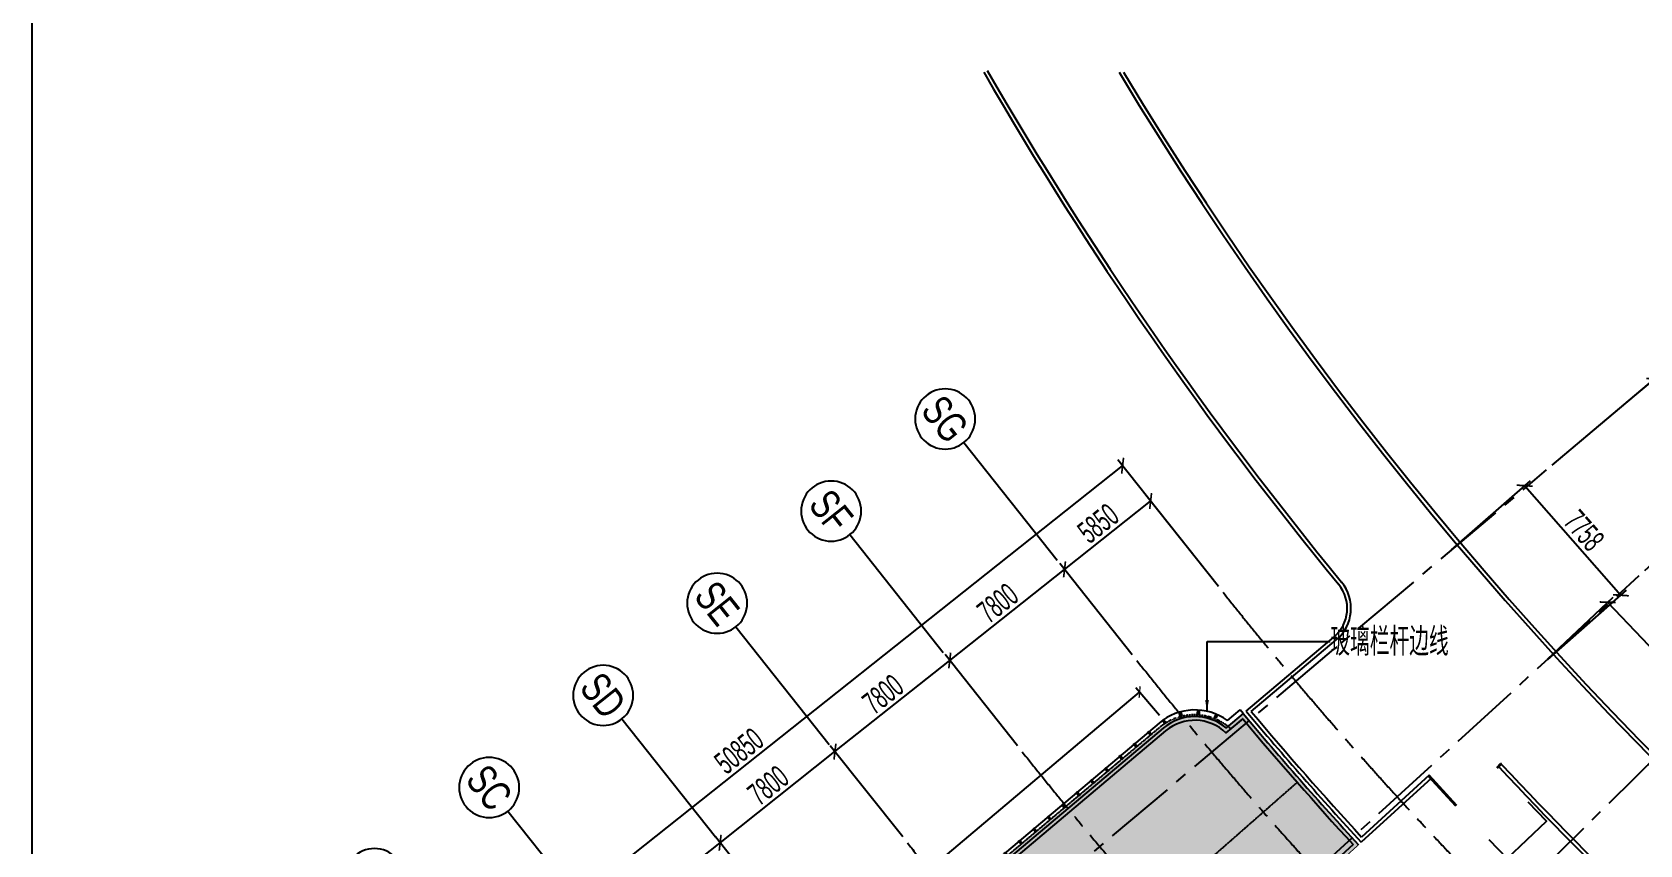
# Model space of a CAD drawing. Extents: x -668578 to 2331563, y -1202445 to 1620273.
# Drawn here: x 375063 to 460624, y 147993 to 191240 of the extents above; entities that cross this region are included whole.
import ezdxf
from ezdxf.enums import TextEntityAlignment as Align

# ---------------------------------------------------------------- set-up
doc = ezdxf.new("R2010")
doc.units = 0
for name, pattern in [('CENTER2', [28.575000000000003, 19.05, -3.175, 3.175, -3.175]), ('DASH', [0.35, 0.25, -0.1]), ('DASHED2', [9.524999999999999, 6.35, -3.175])]:
    doc.linetypes.add(name, pattern=pattern)
doc.layers.get('0').update_dxf_attribs({"color": 8})
doc.layers.get('Defpoints').update_dxf_attribs({"color": 8})
for name, color, linetype in [('#文字', 8, 'Continuous'), ('#标注', 8, 'Continuous'), ('#轴线', 8, 'CENTER2'), ('A-AL', 8, 'Continuous'), ('A-STRS', 8, 'Continuous'), ('A-WIND-FRAM', 8, 'Continuous'), ('BZ', 8, 'Continuous'), ('C-SHET-SHBD', 8, 'Continuous'), ('dim', 8, 'Continuous'), ('外轮廓', 8, 'Continuous'), ('降板', 8, 'Continuous')]:
    doc.layers.add(name, color=color, linetype=linetype)
doc.layers.add('A-X-CHEK', color=8, linetype='DASHED2', plot=False)
doc.styles.add('#文字', font='jrs.shx', dxfattribs={"width": 0.7, "bigfont": 'hztxt.shx'})
doc.styles.add('JHZX', font='jrs.shx', dxfattribs={"width": 0.6, "bigfont": 'jhz.shx'})
doc.styles.add('XD2008', font='xd-hzs.shx', dxfattribs={"width": 0.7, "bigfont": 'xd-hztxt.shx'})
doc.dimstyles.new('JZBZ-300', dxfattribs={"dimscale": 300, "dimtxt": 3, "dimasz": 1.5, "dimexe": 1, "dimexo": 1, "dimgap": 0.5, "dimtad": 1, "dimdec": 0, "dimdsep": 46, "dimtxsty": 'JHZX', "dimblk1": 'ARCHTICK', "dimblk2": 'ARCHTICK', "dimsah": 1, "dimcen": 0, "dimclrd": 1, "dimclre": 1, "dimclrt": 2, "dimazin": 2, "dimtfac": 1, "dimtdec": 0, "dimtix": 1, "dimtmove": 0, "dimatfit": 3, "dimfxl": 0, "dimtolj": 1, "dimlwd": -1, "dimlwe": -1, "dimarcsym": 0})
doc.dimstyles.new('JZBZ-400', dxfattribs={"dimscale": 400, "dimtxt": 3, "dimasz": 1.5, "dimexe": 1, "dimexo": 1, "dimgap": 0.5, "dimtad": 1, "dimdec": 0, "dimdsep": 46, "dimtxsty": 'JHZX', "dimblk1": 'ARCHTICK', "dimblk2": 'ARCHTICK', "dimsah": 1, "dimcen": 0, "dimclrd": 1, "dimclre": 1, "dimclrt": 2, "dimazin": 2, "dimtfac": 1, "dimtdec": 0, "dimtix": 1, "dimtmove": 0, "dimatfit": 3, "dimfxl": 0, "dimtolj": 1, "dimlwd": -1, "dimlwe": -1, "dimarcsym": 0})

# ---------------------------------------------------------------- blocks, each defined once
blk = doc.blocks.new('_ARCHTICK')
at = {"color": 0, "linetype": 'ByBlock', "const_width": 0.15}
blk.add_lwpolyline([(-0.5, -0.5), (0.5, 0.5)], dxfattribs=at)
blk = doc.blocks.new('*D2918')
at = {"layer": '#标注', "ltscale": 300, "transparency": 16777216}
for p, q in [((52517.44000796566, 44290.05046599925), (60086.3965880055, 50671.34314769605)), ((174425.4857381964, -21557.413640005), (175612.1593012065, -11728.79187218522))]:
    blk.add_line(p, q, dxfattribs=at)
blk.add_arc((197092.148216231, 166179.179792065), 179599.9896916214, 220.1338192809486, 263.1156299250185, dxfattribs=at)
at = {"layer": 'Defpoints', "color": 0, "ltscale": 300, "transparency": 16777216}
for p in [(197092.148216231, 166179.179792065), (52211.62358048931, 44032.22045865798), (92698.63031371537, 20034.90273282577), (174377.5393316101, -21954.52967102801)]:
    blk.add_point(p, dxfattribs=at)
at = {"layer": '#标注', "ltscale": 300, "transparency": 16777216, "xscale": 600, "yscale": 600, "zscale": 600}
for p, rotation in [((59780.58016052921, 50413.51314035473), 130.1338192809486), ((175564.2128946202, -12125.90790320823), 353.1156299250185)]:
    blk.add_blockref('_ARCHTICK', p, dxfattribs=dict(at, rotation=rotation))
at = {"layer": '#标注', "ltscale": 300, "transparency": 16777216, "insert": (112118.423318551, 8861.341036451122), "char_height": 1200, "attachment_point": 5, "rotation": 331.6247246029836, "style": 'JHZX'}
blk.add_mtext('\\A1;42.98°', dxfattribs=at)
blk = doc.blocks.new('*D2919')
at = {"layer": '#标注', "ltscale": 300, "transparency": 16777216}
for p, q in [((52517.44000796427, 44290.05046599903), (58251.4980231458, 49124.36310364799)), ((57441.39389153626, 38678.30560715742), (62980.16022961606, 43735.18878280557))]:
    blk.add_line(p, q, dxfattribs=at)
blk.add_arc((197092.1482162301, 166179.1797920657), 181999.9896916228, 220.1338192809487, 222.396020020812, dxfattribs=at)
at = {"layer": 'Defpoints', "color": 0, "ltscale": 300, "transparency": 16777216}
for p in [(197092.1482162301, 166179.1797920657), (59501.63359987483, 47045.44596592678), (52211.62358048792, 44032.22045865775), (57145.993020172, 38408.60517112285)]:
    blk.add_point(p, dxfattribs=at)
at = {"layer": '#标注', "ltscale": 300, "transparency": 16777216, "xscale": 600, "yscale": 600, "zscale": 600}
for p, rotation in [((57945.6815956694, 48866.5330963067), 130.1338192809487), ((62684.75935825177, 43465.48834677102), 312.396020020812)]:
    blk.add_blockref('_ARCHTICK', p, dxfattribs=dict(at, rotation=rotation))
at = {"layer": '#标注', "ltscale": 300, "transparency": 16777216, "insert": (60889.89800265004, 46670.25417978552), "char_height": 1200, "attachment_point": 5, "rotation": 311.2649196508803, "style": 'JHZX'}
blk.add_mtext('\\A1;2.26°', dxfattribs=at)
blk = doc.blocks.new('*D2920')
at = {"layer": '#标注', "ltscale": 300, "transparency": 16777216}
for p, q in [((57441.39389153625, 38678.30560715742), (62980.16022961642, 43735.18878280595)), ((62583.02043397348, 33265.29547357821), (67917.86185840772, 38536.86705861283))]:
    blk.add_line(p, q, dxfattribs=at)
blk.add_arc((197092.1482162285, 166179.1797920652), 181999.9896916207, 222.3960200208122, 224.6582207606726, dxfattribs=at)
at = {"layer": 'Defpoints', "color": 0, "ltscale": 300, "transparency": 16777216}
for p in [(197092.1482162285, 166179.1797920652), (64311.38176920651, 41707.23793571173), (57145.993020172, 38408.60517112285), (62298.49555800366, 32984.14498904304)]:
    blk.add_point(p, dxfattribs=at)
at = {"layer": '#标注', "ltscale": 300, "transparency": 16777216, "xscale": 600, "yscale": 600, "zscale": 600}
for p, rotation in [((62684.75935825209, 43465.48834677141), 132.3960200208123), ((67633.33698243788, 38255.71657407764), 314.6582207606726)]:
    blk.add_blockref('_ARCHTICK', p, dxfattribs=dict(at, rotation=rotation))
at = {"layer": '#标注', "ltscale": 300, "transparency": 16777216, "insert": (65713.37402591217, 41387.13695081141), "char_height": 1200, "attachment_point": 5, "rotation": 313.5271203907424, "style": 'JHZX'}
blk.add_mtext('\\A1;2.26°', dxfattribs=at)
blk = doc.blocks.new('*D2967')
at = {"layer": '#标注', "ltscale": 300, "transparency": 16777216}
for p, q in [((34745.41326759261, 37835.90578466697), (29398.96863544162, 44572.04190442473)), ((-10181.7225007313, 12646.32516724338), (29647.64047874946, 44258.73324775231)), ((-5083.949711888151, 6223.497704158042), (-10430.39434403914, 12959.63382391581))]:
    blk.add_line(p, q, dxfattribs=at)
at = {"layer": 'Defpoints', "color": 0, "ltscale": 300, "transparency": 16777216}
for p in [(29647.64047874946, 44258.73324775231), (34994.08511090045, 37522.59712799455), (-4835.277868580306, 5910.189047485619)]:
    blk.add_point(p, dxfattribs=at)
at = {"layer": '#标注', "ltscale": 300, "transparency": 16777216, "xscale": 600, "yscale": 600, "zscale": 600}
for p, rotation in [((29647.64047874946, 44258.73324775231), 38.4388923763239), ((-10181.7225007313, 12646.32516724338), 218.4388923763239)]:
    blk.add_blockref('_ARCHTICK', p, dxfattribs=dict(at, rotation=rotation))
at = {"layer": '#标注', "ltscale": 300, "transparency": 16777216, "insert": (9235.615302393393, 29079.1465208427), "char_height": 1200, "attachment_point": 5, "rotation": 38.4388923763239, "style": 'JHZX'}
blk.add_mtext('\\A1;50850', dxfattribs=at)
blk = doc.blocks.new('*D2970')
at = {"layer": '#标注', "ltscale": 300, "transparency": 16777216}
for p, q in [((2119.457214311526, 19345.65182133337), (8228.976019423986, 24194.75276583658)), ((11834.71774842329, 19651.77724278179), (7980.304176116138, 24508.061422509)), ((5725.198943310824, 14802.67629827858), (1870.785371003678, 19658.96047800579))]:
    blk.add_line(p, q, dxfattribs=at)
at = {"layer": 'Defpoints', "color": 0, "ltscale": 300, "transparency": 16777216}
for p in [(8228.976019423986, 24194.75276583658), (12083.38959173113, 19338.46858610937), (5973.870786618671, 14489.36764160616)]:
    blk.add_point(p, dxfattribs=at)
at = {"layer": '#标注', "ltscale": 300, "transparency": 16777216, "xscale": 600, "yscale": 600, "zscale": 600}
for p, rotation in [((8228.976019423986, 24194.75276583658), 38.43889237632435), ((2119.457214311526, 19345.65182133337), 218.4388923763243)]:
    blk.add_blockref('_ARCHTICK', p, dxfattribs=dict(at, rotation=rotation))
at = {"layer": '#标注', "ltscale": 300, "transparency": 16777216, "insert": (4676.872930252057, 22396.81960692981), "char_height": 1200, "attachment_point": 5, "rotation": 38.438892376324354, "style": 'JHZX'}
blk.add_mtext('\\A1;7800', dxfattribs=at)
blk = doc.blocks.new('*D2971')
at = {"layer": '#标注', "ltscale": 300, "transparency": 16777216}
for p, q in [((17944.23655353458, 24500.87818728408), (14089.82298122892, 29357.16236700961)), ((8228.976019425238, 24194.7527658349), (14338.49482453676, 29043.85371033718)), ((11834.71774842306, 19651.7772427818), (7980.304176117395, 24508.06142250733))]:
    blk.add_line(p, q, dxfattribs=at)
at = {"layer": 'Defpoints', "color": 0, "ltscale": 300, "transparency": 16777216}
for p in [(14338.49482453676, 29043.85371033718), (18192.90839684242, 24187.56953061165), (12083.3895917309, 19338.46858610937)]:
    blk.add_point(p, dxfattribs=at)
at = {"layer": '#标注', "ltscale": 300, "transparency": 16777216, "xscale": 600, "yscale": 600, "zscale": 600}
for p, rotation in [((14338.49482453676, 29043.85371033718), 38.43889237632325), ((8228.976019425238, 24194.7527658349), 218.4388923763233)]:
    blk.add_blockref('_ARCHTICK', p, dxfattribs=dict(at, rotation=rotation))
at = {"layer": '#标注', "ltscale": 300, "transparency": 16777216, "insert": (10786.39173536532, 27245.9205514309), "char_height": 1200, "attachment_point": 5, "rotation": 38.43889237632325, "style": 'JHZX'}
blk.add_mtext('\\A1;7800', dxfattribs=at)
blk = doc.blocks.new('*D2972')
at = {"layer": '#标注', "ltscale": 300, "transparency": 16777216}
for p, q in [((14338.49482453685, 29043.853710337), (20448.01362964907, 33892.95465484021)), ((24053.75535864703, 29349.97913178728), (20199.34178634122, 34206.26331151262)), ((17944.23655353481, 24500.87818728407), (14089.82298122899, 29357.16236700942))]:
    blk.add_line(p, q, dxfattribs=at)
at = {"layer": 'Defpoints', "color": 0, "ltscale": 300, "transparency": 16777216}
for p in [(20448.01362964907, 33892.95465484021), (24302.42720195488, 29036.67047511487), (18192.90839684266, 24187.56953061165)]:
    blk.add_point(p, dxfattribs=at)
at = {"layer": '#标注', "ltscale": 300, "transparency": 16777216, "xscale": 600, "yscale": 600, "zscale": 600}
for p, rotation in [((20448.01362964907, 33892.95465484021), 38.43889237632541), ((14338.49482453685, 29043.853710337), 218.4388923763254)]:
    blk.add_blockref('_ARCHTICK', p, dxfattribs=dict(at, rotation=rotation))
at = {"layer": '#标注', "ltscale": 300, "transparency": 16777216, "insert": (16895.91054047725, 32095.02149593344), "char_height": 1200, "attachment_point": 5, "rotation": 38.438892376325406, "style": 'JHZX'}
blk.add_mtext('\\A1;7800', dxfattribs=at)
blk = doc.blocks.new('*D2973')
at = {"layer": '#标注', "ltscale": 300, "transparency": 16777216}
for p, q in [((20448.0136296503, 33892.95465483909), (26557.53243476275, 38742.05559934207)), ((30163.27416375951, 34199.08007629028), (26308.86059145492, 39055.3642560145)), ((24053.75535864705, 29349.9791317873), (20199.34178634245, 34206.26331151152))]:
    blk.add_line(p, q, dxfattribs=at)
at = {"layer": 'Defpoints', "color": 0, "ltscale": 300, "transparency": 16777216}
for p in [(26557.53243476275, 38742.05559934207), (30411.94600706735, 33885.77141961785), (24302.42720195489, 29036.67047511487)]:
    blk.add_point(p, dxfattribs=at)
at = {"layer": '#标注', "ltscale": 300, "transparency": 16777216, "xscale": 600, "yscale": 600, "zscale": 600}
for p, rotation in [((26557.53243476275, 38742.05559934207), 38.43889237632301), ((20448.0136296503, 33892.95465483909), 218.438892376323)]:
    blk.add_blockref('_ARCHTICK', p, dxfattribs=dict(at, rotation=rotation))
at = {"layer": '#标注', "ltscale": 300, "transparency": 16777216, "insert": (23005.42934559083, 36944.12244043544), "char_height": 1200, "attachment_point": 5, "rotation": 38.43889237632302, "style": 'JHZX'}
blk.add_mtext('\\A1;7800', dxfattribs=at)
blk = doc.blocks.new('*D2974')
at = {"layer": '#标注', "ltscale": 300, "transparency": 16777216}
for p, q in [((26557.53243476154, 38742.05559934355), (31139.6715385949, 42378.88130772002)), ((34745.41326759286, 37835.90578466675), (30890.99969528706, 42692.18996439246)), ((30163.2741637595, 34199.08007629027), (26308.8605914537, 39055.36425601597))]:
    blk.add_line(p, q, dxfattribs=at)
at = {"layer": 'Defpoints', "color": 0, "ltscale": 300, "transparency": 16777216}
for p in [(31139.6715385949, 42378.88130772002), (34994.0851109007, 37522.59712799433), (30411.94600706734, 33885.77141961784)]:
    blk.add_point(p, dxfattribs=at)
at = {"layer": '#标注', "ltscale": 300, "transparency": 16777216, "xscale": 600, "yscale": 600, "zscale": 600}
for p, rotation in [((31139.6715385949, 42378.88130772002), 38.43889237632323), ((26557.53243476154, 38742.05559934355), 218.4388923763232)]:
    blk.add_blockref('_ARCHTICK', p, dxfattribs=dict(at, rotation=rotation))
at = {"layer": '#标注', "ltscale": 300, "transparency": 16777216, "insert": (28351.25830006253, 41187.08576687664), "char_height": 1200, "attachment_point": 5, "rotation": 38.43889237632323, "style": 'JHZX'}
blk.add_mtext('\\A1;5850', dxfattribs=at)
blk = doc.blocks.new('*U2924')
at = {"linetype": 'ByBlock'}
blk.add_line((-8.960830237663566e-17, -20), (0, 0), dxfattribs=at)
blk.add_circle((0, -24), 4, dxfattribs=at)
at = {"color": 253, "linetype": 'ByBlock', "style": 'JHZX', "width": 0.75}
blk.add_attdef('AXES', text='', height=4, dxfattribs=at).set_placement((0, -24), align=Align.MIDDLE_CENTER)
blk = doc.blocks.new('*U2976')
at = {"linetype": 'ByBlock'}
blk.add_line((20, 4.898587196589413e-16), (0, 0), dxfattribs=at)
blk.add_circle((24, 0), 4, dxfattribs=at)
at = {"color": 253, "linetype": 'ByBlock', "style": 'JHZX', "width": 0.75}
blk.add_attdef('AXES', text='', height=4, dxfattribs=at).set_placement((23.99999999999997, 0), align=Align.MIDDLE_CENTER)
blk = doc.blocks.new('*D2994')
at = {"layer": '#标注', "transparency": 16777216}
for p, q in [((-107342.1175919016, 48699.57091341261), (-103152.7785960097, 52375.45319759342)), ((-103453.4458226722, 52111.63655897661), (-98336.80408670868, 46280.28911764886)), ((-102225.475855938, 42868.22347208484), (-98036.13686004617, 46544.10575626566))]:
    blk.add_line(p, q, dxfattribs=at)
at = {"layer": 'Defpoints', "color": 0, "transparency": 16777216}
for p in [(-107642.7848185641, 48435.75427479579), (-98336.80408670868, 46280.28911764886), (-102526.1430826006, 42604.40683346803)]:
    blk.add_point(p, dxfattribs=at)
at = {"layer": '#标注', "transparency": 16777216, "xscale": 600, "yscale": 600, "zscale": 600}
for p, rotation in [((-103453.4458226722, 52111.63655897661), 131.2649217047156), ((-98336.80408670868, 46280.28911764886), 311.2649217047155)]:
    blk.add_blockref('_ARCHTICK', p, dxfattribs=dict(at, rotation=rotation))
at = {"layer": '#标注', "transparency": 16777216, "insert": (-100293.7905013654, 49723.59611554636), "char_height": 1200, "attachment_point": 5, "rotation": 311.26492170471556, "style": 'JHZX'}
blk.add_mtext('\\A1;7758', dxfattribs=at)
blk = doc.blocks.new('*D2995')
at = {"layer": '#标注', "transparency": 16777216}
for p, q in [((-102236.1236703148, 42879.8859442903), (-98754.3800302518, 46187.07022733944)), ((-99044.3994425336, 45911.59111651663), (-93701.56768176131, 40286.754726739)), ((-96893.29190954253, 37255.04955451266), (-93411.54826947952, 40562.23383756181))]:
    blk.add_line(p, q, dxfattribs=at)
at = {"layer": 'Defpoints', "color": 0, "transparency": 16777216}
for p in [(-102526.1430825966, 42604.4068334675), (-93701.56768176131, 40286.754726739), (-97183.31132182432, 36979.57044368987)]:
    blk.add_point(p, dxfattribs=at)
at = {"layer": '#标注', "transparency": 16777216, "xscale": 600, "yscale": 600, "zscale": 600}
for p, rotation in [((-99044.3994425336, 45911.59111651663), 133.5271148356073), ((-93701.56768176131, 40286.754726739), 313.5271148356073)]:
    blk.add_blockref('_ARCHTICK', p, dxfattribs=dict(at, rotation=rotation))
at = {"layer": '#标注', "transparency": 16777216, "insert": (-95792.94473758386, 43650.13114327343), "char_height": 1200, "attachment_point": 5, "rotation": 313.5271148356072, "style": 'JHZX'}
blk.add_mtext('\\A1;7758', dxfattribs=at)
blk = doc.blocks.new('*D2088')
at = {"layer": '#标注', "color": 1, "linetype": 'ByBlock', "ltscale": 300, "transparency": 16777216}
for p, q in [((401883.6887480074, 129055.8931572623), (434002.0950116528, 156118.4047402115)), ((435054.082670818, 154869.8817818805), (433808.7897988823, 156347.8237775988)), ((402935.6764071726, 127807.3701989314), (401690.3835352369, 129285.3121946497))]:
    blk.add_line(p, q, dxfattribs=at)
at = {"layer": 'Defpoints', "color": 0, "ltscale": 300, "transparency": 16777216}
for p in [(434002.0950116528, 156118.4047402115), (435247.3878835886, 154640.4627444932), (403128.9816199432, 127577.951161544)]:
    blk.add_point(p, dxfattribs=at)
at = {"layer": '#标注', "color": 1, "ltscale": 300, "transparency": 16777216, "xscale": 450, "yscale": 450, "zscale": 450}
for p, rotation in [((434002.0950116528, 156118.4047402115), 40.11701131943459), ((401883.6887480074, 129055.8931572623), 220.1170113194346)]:
    blk.add_blockref('_ARCHTICK', p, dxfattribs=dict(at, rotation=rotation))
at = {"layer": '#标注', "color": 2, "ltscale": 300, "transparency": 16777216, "insert": (417556.281454289, 143045.9870235116), "char_height": 900, "attachment_point": 5, "rotation": 40.11701131943459, "style": 'JHZX'}
blk.add_mtext('\\A1;1000*42=42000', dxfattribs=at)
blk = doc.blocks.new('A3文本框')
at = {"layer": 'Defpoints', "ltscale": 500}
blk.add_lwpolyline([(9.999999999997272, -9.999999999998181), (-420.0000000000173, -9.999999999998181), (-420.0000000000173, 297.0000000000127), (9.999999999997272, 297.0000000000127)], close=True, dxfattribs=at)
at = {"layer": 'C-SHET-SHBD', "style": 'XD2008', "width": 0.7}
for tag, height, p in [('子项名称', 4.5, (-37.48932049999985, 35.4120334268755)), ('图名', 4.5, (-37.48932049999985, 24.2692238739146)), ('比例', 3, (-56.3001431233015, 8.254638809770768)), ('MQJD-01', 3, (-13.24466025000038, 2.272258786729253))]:
    blk.add_attdef(tag, text='', height=height, dxfattribs=at).set_placement(p, align=Align.CENTER)
blk = doc.blocks.new('幕墙分隔')
for p, q in [((-39.99999999976717, -100.0000000000582), (39.99999999976717, 100.0000000000582)), ((-1.164153218269348e-10, 100.0000000000582), (2.328306436538696e-10, -99.99999999988358))]:
    blk.add_line(p, q)
blk.add_lwpolyline([(-40, 100.0000000000582), (39.99999999976717, 100.0000000000582), (40.00000000023283, -99.99999999970896), (-39.99999999976717, -100.0000000000582)], close=True)
blk = doc.blocks.new('*U1046')
at = {"layer": 'A-WIND-FRAM', "rotation": 180.9197164606541}
blk.add_blockref('幕墙分隔', (1.598973298262599, -99.60303699373188), dxfattribs=at)
blk = doc.blocks.new('*U1047')
at = {"layer": 'dim', "color": 0, "linetype": 'ByBlock', "lineweight": -2, "transparency": 16777216}
for p, rotation in [((436148.228232913, 155063.6514432114), 15.47336273695636), ((437138.4185057333, 155163.5715831685), 356.0510645969305), ((438105.4865978938, 154928.5394239181), 336.6287664569044), ((434475.4177185401, 154005.2372435564), 40.13381928095865), ((435247.6126665827, 154640.151251428), 34.89566087698233), ((433710.8766498492, 153360.6622252032), 40.13381928095865), ((432946.3355811583, 152716.08720685), 40.13381928095865), ((431417.2534437766, 151426.9371701436), 40.13381928095865), ((432181.7945124675, 152071.5121884968), 40.13381928095865), ((430652.7123750857, 150782.3621517905), 40.13381928095865), ((429888.1713063949, 150137.7871334373), 40.13381928095865), ((429123.630237704, 149493.2121150841), 40.13381928095865), ((427594.5481003222, 148204.0620783778), 40.13381928095865), ((428359.0891690131, 148848.6370967309), 40.13381928095865), ((426830.0070316313, 147559.4870600246), 40.13381928095865), ((426065.4659629404, 146914.9120416714), 40.13381928095865), ((424536.3838255586, 145625.762004965), 40.13381928095865), ((425300.9248942495, 146270.3370233182), 40.13381928095865), ((423771.8427568678, 144981.1869866119), 40.13381928095865), ((423007.3016881769, 144336.6119682587), 40.13381928095865), ((421478.2195507951, 143047.4619315523), 40.13381928095865), ((422242.760619486, 143692.0369499055), 40.13381928095865), ((420713.6784821042, 142402.8869131992), 40.13381928095865), ((419949.1374134133, 141758.311894846), 40.13381928095865), ((418420.0552760315, 140469.1618581396), 40.13381928095865), ((419184.5963447224, 141113.7368764928), 40.13381928095865), ((417655.5142073407, 139824.5868397864), 40.13381928095865), ((416890.9731386498, 139180.0118214333), 40.13381928095865), ((415361.8910012681, 137890.8617847269), 40.13381928095865), ((416126.4320699589, 138535.4368030801), 40.13381928095865), ((414597.3499325772, 137246.2867663737), 40.13381928095865), ((413832.8088638863, 136601.7117480205), 40.13381928095865), ((412303.7267265045, 135312.5617113142), 40.13381928095865), ((413068.2677951954, 135957.1367296674), 40.13381928095865), ((411539.1856578136, 134667.986692961), 40.13381928095865), ((410774.6445891227, 134023.4116746078), 40.13381928095865), ((409245.562451741, 132734.2616379015), 40.13381928095865), ((410010.1035204318, 133378.8366562546), 40.13381928095865), ((408481.0213830501, 132089.6866195483), 40.13381928095865), ((407716.4803143592, 131445.1116011951), 40.13381928095865), ((406187.3981769774, 130155.9615644888), 40.13381928095865), ((406951.9392456683, 130800.5365828419), 40.13381928095865), ((405422.8571082865, 129511.3865461356), 40.13381928095865), ((404658.3160395956, 128866.8115277824), 40.13381928095865), ((403129.2339022139, 127577.661491076), 40.13381928095865), ((403893.7749709048, 128222.2365094292), 40.13381928095865), ((402460.2256699246, 126841.5781844727), 58.4372026778026), ((402111.4548007112, 125910.937700392), 80.47438376270402), ((402137.3488695244, 124917.4275962551), 102.5115648476054), ((402534.1242642904, 124006.2184457688), 124.5487459325068), ((403168.9426465275, 123233.9767472906), 130.2106410161635), ((403816.0179788357, 122471.5514940712), 130.4323310131214), ((404466.0384514671, 121711.6356187349), 130.6540210100793), ((405118.9943330645, 120954.2404978661), 130.8757110070356), ((405774.8758483249, 120199.3774703119), 131.0974010039934), ((406433.673178146, 119447.0578370116), 131.319091000948), ((407095.3764597735, 118697.2928608278), 131.540780997906), ((407759.9757869482, 117950.0937663778), 131.7624709948655), ((408427.4612100555, 117205.4717398648), 131.9841609918251), ((409097.8227362722, 116463.4379289124), 132.205850988783), ((409771.0503297184, 115724.0034423951), 132.4275409857392), ((410447.1339116064, 114987.1793502741), 132.6492309826972), ((411126.0633603918, 114252.9766834306), 132.8709209796551), ((411807.8285119258, 113521.4064335005), 133.0926109766146), ((412492.4191596055, 112792.479552711), 133.3143009735742), ((413179.8250545293, 112066.2069537149), 133.5359909705321), ((413870.035905648, 111342.5995094287), 133.75768096749), ((414563.0413799202, 110621.6680528693), 133.9793709644479), ((415258.831102467, 109903.4233769911), 134.2010609614058)]:
    blk.add_blockref('*U1046', p, dxfattribs=dict(at, rotation=rotation))
blk = doc.blocks.new('A$C9fbb2d7a')
at = {"layer": 'A-X-CHEK'}
h = blk.add_hatch(dxfattribs=at)
h.set_pattern_fill('ANGLE', color=256, scale=200)
h.set_pattern_definition([(0, (-1238859.811804666, -412081.3976665474), (0, 698.5), [508, -190.5]), (90, (-1238859.811804666, -412081.3976665474), (-698.5, 4.277078946022131e-14), [508, -190.5])])
edge = h.paths.add_edge_path()
edge.add_line((-151566.3328461324, 4735.15851767431), (-115561.4311170034, 36327.19946908671))
edge.add_arc((-37220.00958537136, 106548.1715070154), 105206.288982876, 219.4457324210268, 221.8713149012512, ccw=False)
edge.add_line((-118463.1146680553, 39705.66169422935), (-119096.0852431697, 39172.01211439667))
edge.add_arc((-121034.2322683021, 37014.79490025953), 2899.999999999843, 48.06196104712858, 130.1338192809427)
edge.add_line((-122903.4998215261, 39231.96399946313), (-154479.0488461275, 12611.01330691972))
edge.add_arc((-152609.7812929029, 10393.84420771568), 2900.000000000629, 130.1338192809478, 220.1562546748984)
edge.add_line((-154826.2182702609, 8523.70861760364), (-151566.3328461324, 4735.15851767431))
at = {"layer": 'Defpoints'}
h = blk.add_hatch(dxfattribs=at)
h.set_pattern_fill('GRASS', color=8, scale=300, angle=135)
h.set_pattern_definition([(225, (-1238859.811804666, -412081.3976665476), (-2.273736754432321e-13, -846.6575359317027), [158.748396, -1038.60609]), (180, (-1238859.811804666, -412081.3976665476), (-5.684341886080801e-14, -846.658113), [158.748396, -687.90969]), (270, (-1238859.811804666, -412081.3976665476), (846.658113, -5.684341886080801e-14), [158.748396, -687.90969])])
edge = h.paths.add_edge_path()
edge.add_line((-107888.8790942839, 26400.96792279871), (-140786.747842534, -6106.740611357847))
edge.add_line((-140786.747842534, -6106.740611357847), (-141017.9243133946, -6335.175389069365))
edge.add_arc((55189.29455300979, 186132.8363547884), 274847.6091944823, 220.115904043073, 224.448809286318, ccw=False)
edge.add_arc((-153275.9413141094, 10486.24946707899), 2249.962276674211, 130.132860141959, 220.0450644552816, ccw=False)
edge.add_line((-154726.1819935016, 12206.46230806503), (-122692.1458003566, 39213.95780137938))
edge.add_arc((-121016.3380537973, 37269.24391175946), 2567.146999279303, 49.48214605133029, 130.7522834900392, ccw=False)
edge.add_line((-119348.501240179, 39220.79818439658), (-118438.8303305829, 39987.73035751365))
edge.add_arc((42589.53043712943, 175094.7510060514), 210200.0000001449, 219.9975324339279, 222.5323107070247)
edge.add_line((-112306.0582048803, 32998.31678159162), (-113155.5543885746, 32222.72837581061))
edge.add_arc((42542.48635429435, 175044.1187944524), 211281.398737045, 222.5300748517316, 224.6574226577983)
edge.add_line((-107746.6166562853, 26541.54316507967), (-107888.8790942839, 26400.96792279871))
at = {"layer": 'A-AL'}
for p in [(-119276.4727742582, 39608.51803605922), (-118438.8303305829, 39987.73035751365)]:
    blk.add_line(p, (-118599.9740851711, 40178.86562468635), dxfattribs=at)
blk.add_lwpolyline([(-119276.4727742582, 39608.51803605922, 0.345662828562673), (-122917.7470567802, 39481.54717542126), (-154951.7832499252, 12474.05168210686, 0.4137648263048964), (-155266.3126245726, 8813.459615778935, 0.01769681605992474), (-143011.3667345339, -4762.718899933156)], format="xyb", dxfattribs=at)
at = {"layer": 'A-STRS'}
blk.add_lwpolyline([(-105358.5571938637, 33288.98618972016), (-104384.0495913432, 32269.79194227012), (-102300.6582146679, 34254.42366497428), (-103273.1874944473, 35275.34814778203)], dxfattribs=at)
at = {"layer": 'A-X-CHEK'}
blk.add_lwpolyline([(-151566.3328461324, 4735.15851767431), (-115561.4311170034, 36327.19946908671, -0.0105839953228522), (-118463.1146680553, 39705.66169422935), (-119096.0852431697, 39172.01211439667, 0.3742420918652568), (-122903.4998215261, 39231.96399946313), (-154479.0488461275, 12611.01330691972, 0.4143282556592113), (-154826.2182702609, 8523.70861760364)], format="xyb", close=True, dxfattribs=at)
at = {"layer": '外轮廓'}
for p, q in [((-118285.9216838545, 40116.64572623279), (-113610.9584009706, 44058.04883362359)), ((-118004.3895592208, 40092.40709948551), (-113482.0433973, 43905.14061988541)), ((-104947.1892235564, 37119.64156576153), (-104734.8299832657, 37331.00607534783)), ((-104904.8625332355, 37077.11567615892), (-104692.5032929448, 37288.48018574523)), ((-108411.1821344249, 36554.33125124843), (-112158.3573507222, 33133.16738125775)), ((-108546.032352336, 36702.03168702743), (-112145.7883215328, 33415.46131021756)), ((-107119.3689744117, 35050.43033198814), (-108590.3424830698, 36661.57662165398)), ((-107075.0588436779, 35090.88539736159), (-108546.032352336, 36702.03168702743))]:
    blk.add_line(p, q, dxfattribs=at)
at = {"layer": '外轮廓', "color": 3}
blk.add_line((-112588.8900806062, 33010.91024404962), (-113438.3808532176, 32235.32677880133), dxfattribs=at)
for points in [[(-118438.8303305829, 39987.73035751365), (-119348.501240179, 39220.79818439658, 0.364135858853342), (-122692.1458003566, 39213.95780137938), (-154726.1819935016, 12206.46230806503, 0.4137648263049027), (-154998.3743729934, 9038.64641232934, 0.01810171794030746), (-142468.9706083541, -4819.009198064567)], [(-118463.1146680553, 39705.66169422923), (-119352.4772023599, 38955.85125846812, 0.3839708707192945), (-122563.2303866728, 39061.04993331892), (-154597.2669898309, 12053.55409432686, 0.4137648263049212), (-154845.2666452116, 9167.3243968233, 0.01809856636339387), (-142327.8372674524, -4677.262924790615)]]:
    blk.add_lwpolyline(points, format="xyb", dxfattribs=at)
at = {"layer": '外轮廓'}
for centre, radius, start, end in [((42589.53043700114, 175094.7510059292), 201899.9999999679, 210.010535175667, 219.4313052218699), ((42589.53043700114, 175094.7510059292), 201699.9999999679, 210.010535175667, 219.4313052218699), ((42589.53043700114, 175094.7510059292), 195699.9999999679, 211.0646440743405, 249.3814004452483), ((42589.53043700114, 175094.7510059292), 195499.9999999679, 211.099959917415, 249.3812357066064), ((-114900.108437677, 45587.13097100513), 2000, 310.1338192787217, 39.43130522186989), ((-114900.108437677, 45587.13097100513), 2200, 310.1338192787217, 39.43130522186989), ((42589.53043702163, 175094.7510059552), 210000.0000000004, 219.9974026371679, 222.5324405123807), ((42589.53043702163, 175094.7510059552), 209800.0000000004, 220.051892123049, 222.4779510238347), ((-106294.1126020237, 35779.02743025008), 2000, 43.09853804141896, 44.86549310801077), ((42589.53043700114, 175094.7510059292), 201899.9999999679, 223.098538041419, 235.9408445453107), ((-106294.1126020237, 35779.02743025008), 2200, 43.09853804141896, 44.86549310801077), ((42589.53043700114, 175094.7510059292), 201699.9999999679, 223.098538041419, 235.9976292749079)]:
    blk.add_arc(centre, radius, start, end, dxfattribs=at)
at = {"layer": '外轮廓', "color": 3}
for radius, start, end in [(210400.0000000004, 220.0521257561528, 222.4777173790115), (210200.0000000004, 219.997532436075, 222.5323107030203)]:
    blk.add_arc((42589.53043702163, 175094.7510059552), radius, start, end, dxfattribs=at)
at = {"layer": '降板', "linetype": 'DASH', "const_width": 50}
blk.add_lwpolyline([(-107888.8790942839, 26400.96792279871), (-140786.747842534, -6106.740611357847), (-141017.9243133946, -6335.175389069365, -0.01890811850890857), (-154998.3743729934, 9038.64641232934, -0.4137648263048752), (-154726.1819935016, 12206.46230806503), (-122692.1458003566, 39213.95780137938, -0.3702591797426809), (-119348.501240179, 39220.79818439658), (-118438.8303305829, 39987.73035751365, 0.01106050766372651), (-112306.0582048803, 32998.31678159162), (-113155.5543885746, 32222.72837581061, 0.009282572488469925), (-107746.6166562853, 26541.54316507967)], format="xyb", close=True, dxfattribs=at)
blk = doc.blocks.new('A$Caccc0cd0')
at = {"layer": '#标注'}
for p1, p2, distance, picture, middle in [((-107642.7848185641, 48435.75427479579), (-102526.1430826006, 42604.40683346803), 5573.38961401903, '*D2994', (-100293.7905013654, 49723.59611554636)), ((-102526.1430825966, 42604.40683346748), (-97183.31132182432, 36979.57044368985), 4802.0835745712, '*D2995', (-95792.94473758386, 43650.13114327343))]:
    dim = blk.add_aligned_dim(p1=p1, p2=p2, distance=distance, dimstyle='JZBZ-400', override={"dimclrd": 256, "dimclre": 256, "dimclrt": 256}, dxfattribs=at)
    dim.commit()
    dim.dimension.update_dxf_attribs({"geometry": picture, "text_midpoint": middle})
blk = doc.blocks.new('DSGDFG')
at = {"layer": '#轴线', "ltscale": 200}
for p, q in [((-1466.975190822734, -1223.535190204857), (52211.62358048721, 44032.22045865774)), ((5300.728111918317, -8926.023199994816), (57145.9930844896, 38408.60551946171)), ((62298.49564753915, 32984.1456784101), (12368.24586452194, -16353.94425698812))]:
    blk.add_line(p, q, dxfattribs=at)
for radius in [206950.0000000004, 212800.0000000004, 220600.0000000004, 228400.0000000004]:
    blk.add_arc((197092.1513552468, 166179.1920613431), radius, 218.4388923744016, 265.1405841852512, dxfattribs=at)
at = {"layer": '#标注', "linetype": 'ByBlock'}
ref = blk.add_blockref('*U2924', (56862.55515690893, 47953.36363804832), dxfattribs=dict(at, xscale=-400, yscale=400, rotation=130.1338096688258))
ref.add_attrib('AXES', 'S1', dxfattribs={"layer": '0', "color": 253, "linetype": 'ByBlock', "height": 1600, "rotation": 310.1338096688258, "style": 'JHZX', "width": 0.75}).set_placement((64202.15045444644, 54141.28258292515), align=Align.MIDDLE_CENTER)
at = {"layer": '#标注'}
ref = blk.add_blockref('*U2976', (26170.92137475521, 39227.14710562772), dxfattribs=dict(at, xscale=-400, yscale=400, rotation=308.4388857012392))
ref.add_attrib('AXES', 'SG', dxfattribs={"layer": '0', "color": 253, "linetype": 'ByBlock', "height": 1600, "rotation": 308.4388857012392, "style": 'JHZX', "width": 0.75}).set_placement((20202.79801139468, 46746.55556106547), align=Align.MIDDLE_CENTER)
ref = blk.add_blockref('*U2976', (20105.04954360402, 34323.55669369016), dxfattribs=dict(at, xscale=-400, yscale=400, rotation=308.4388857012392))
ref.add_attrib('AXES', 'SF', dxfattribs={"layer": '0', "color": 253, "linetype": 'ByBlock', "height": 1600, "rotation": 308.4388857012392, "style": 'JHZX', "width": 0.75}).set_placement((14136.92618024349, 41842.96514912791), align=Align.MIDDLE_CENTER)
at = {"layer": '#标注', "ltscale": 300}
blk.add_blockref('A$Caccc0cd0', (154502.6209182295, -8915.558944611956), dxfattribs=at)
at = {"layer": '#标注'}
ref = blk.add_blockref('*U2976', (14039.17771245283, 29419.9662817526), dxfattribs=dict(at, xscale=-400, yscale=400, rotation=308.4388857012392))
ref.add_attrib('AXES', 'SE', dxfattribs={"layer": '0', "color": 253, "linetype": 'ByBlock', "height": 1600, "rotation": 308.4388857012392, "style": 'JHZX', "width": 0.75}).set_placement((8071.054349092301, 36939.37473719034), align=Align.MIDDLE_CENTER)
ref = blk.add_blockref('*U2976', (7973.30588130164, 24516.37586981503), dxfattribs=dict(at, xscale=-400, yscale=400, rotation=308.4388857012392))
ref.add_attrib('AXES', 'SD', dxfattribs={"layer": '0', "color": 253, "linetype": 'ByBlock', "height": 1600, "rotation": 308.4388857012392, "style": 'JHZX', "width": 0.75}).set_placement((2005.18251794111, 32035.78432525278), align=Align.MIDDLE_CENTER)
ref = blk.add_blockref('*U2976', (1907.434050150448, 19612.78545787747), dxfattribs=dict(at, xscale=-400, yscale=400, rotation=308.4388857012392))
ref.add_attrib('AXES', 'SC', dxfattribs={"layer": '0', "color": 253, "linetype": 'ByBlock', "height": 1600, "rotation": 308.4388857012392, "style": 'JHZX', "width": 0.75}).set_placement((-4060.689313210081, 27132.19391331522), align=Align.MIDDLE_CENTER)
ref = blk.add_blockref('*U2976', (-4202.084754961776, 14763.6845133738), dxfattribs=dict(at, xscale=-400, yscale=400, rotation=308.4388857012392))
ref.add_attrib('AXES', 'SB', dxfattribs={"layer": '0', "color": 253, "linetype": 'ByBlock', "height": 1600, "rotation": 308.4388857012392, "style": 'JHZX', "width": 0.75}).set_placement((-10170.20811832231, 22283.09296881154), align=Align.MIDDLE_CENTER)
at = {"layer": '#标注', "ltscale": 300}
for base, center, p1, p2, picture, middle in [((92698.63031371537, 20034.90273282577), (197092.148216231, 166179.179792065), (52211.62358048931, 44032.22045865798), (174377.5393316101, -21954.52967102802), '*D2918', (112118.423318551, 8861.341036451122)), ((59501.63359987483, 47045.44596592678), (197092.1482162301, 166179.1797920657), (52211.62358048791, 44032.22045865774), (57145.993020172, 38408.60517112285), '*D2919', (60889.89800265004, 46670.25417978551)), ((64311.38176920651, 41707.23793571173), (197092.1482162285, 166179.1797920652), (57145.993020172, 38408.60517112285), (62298.49555800366, 32984.14498904304), '*D2920', (65713.37402591217, 41387.13695081141))]:
    dim = blk.add_angular_dim_3p(base=base, center=center, p1=p1, p2=p2, dimstyle='JZBZ-400', override={"dimclrd": 256, "dimclre": 256, "dimclrt": 256}, dxfattribs=at)
    dim.commit()
    dim.dimension.update_dxf_attribs({"geometry": picture, "text_midpoint": middle})
for p1, p2, distance, picture, middle in [((-4835.277868580306, 5910.189047485619), (34994.08511090046, 37522.59712799455), 8600.00000166054, '*D2967', (9235.615302393393, 29079.1465208427)), ((30411.94600706734, 33885.77141961784), (34994.08511090069, 37522.59712799432), 6200.000001663645, '*D2974', (28351.25830006253, 41187.08576687664)), ((24302.42720195488, 29036.67047511486), (30411.94600706734, 33885.77141961784), 6200.000001661748, '*D2973', (23005.42934559083, 36944.12244043544)), ((18192.90839684266, 24187.56953061165), (24302.42720195488, 29036.67047511486), 6200.000001663379, '*D2972', (16895.91054047725, 32095.02149593344)), ((12083.3895917309, 19338.46858610937), (18192.90839684242, 24187.56953061165), 6200.000001663429, '*D2971', (10786.39173536532, 27245.9205514309)), ((5973.870786618674, 14489.36764160616), (12083.38959173113, 19338.46858610937), 6200.000001665668, '*D2970', (4676.872930252057, 22396.81960692981))]:
    dim = blk.add_aligned_dim(p1=p1, p2=p2, distance=distance, dimstyle='JZBZ-400', override={"dimclrd": 256, "dimclre": 256, "dimclrt": 256}, dxfattribs=at)
    dim.commit()
    dim.dimension.update_dxf_attribs({"geometry": picture, "text_midpoint": middle})
blk = doc.blocks.new('HFJHG')
at = {"layer": '#标注', "ltscale": 300}
dim = blk.add_aligned_dim(p1=(403128.9816199431, 127577.951161544), p2=(435247.3878835885, 154640.4627444932), distance=1932.6321118106284, text='1000*42=42000', dimstyle='JZBZ-300', override={"dimfxl": 1.1}, dxfattribs=at)
dim.commit()
dim.dimension.update_dxf_attribs({"geometry": '*D2088', "text_midpoint": (417556.281454289, 143045.9870235116)})

msp = doc.modelspace()

# ---------------------------------------------------------------- block references
at = {"layer": '#标注'}
for name, p in [('DSGDFG', (403448.8888467337, 123909.9834137514)), ('HFJHG', (0, 0))]:
    msp.add_blockref(name, p, dxfattribs=at)
at = {"layer": 'dim', "color": 0, "xscale": 650, "yscale": 650, "zscale": 650}
msp.add_blockref('A3文本框', (648062.6618761991, 6142.48586536973), dxfattribs=at)
at = {"layer": 'dim', "ltscale": 300}
msp.add_blockref('A$C9fbb2d7a', (557951.5097649632, 114994.4244691394), dxfattribs=at)
at = {"layer": 'dim'}
msp.add_blockref('*U1047', (0, 0), dxfattribs=at)

# ---------------------------------------------------------------- texts
at = {"layer": '#文字', "style": '#文字', "width": 0.7}
msp.add_text('玻璃栏杆边线', height=1500, dxfattribs=at).set_placement((444151.6083699079, 158805.0147083838), align=Align.MIDDLE_LEFT)

# ---------------------------------------------------------------- leaders
at = {"layer": 'BZ', "ltscale": 300}
msp.add_leader([(437588.7810396162, 155097.2766263857), (437588.7810396162, 158805.0147083838), (444136.7083654503, 158805.0147083838)], dimstyle='JZBZ-400', override={"dimclrd": 256}, dxfattribs=at)

doc.saveas('drawing.dxf')
